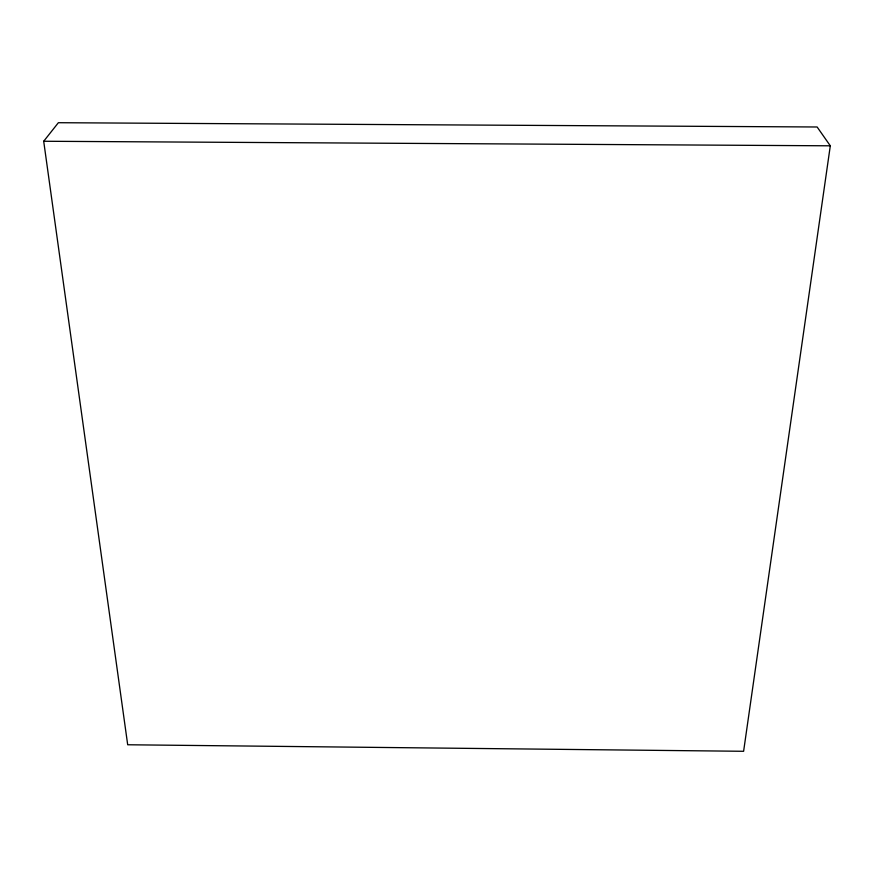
<?xml version="1.0" encoding="UTF-8"?>
<svg xmlns="http://www.w3.org/2000/svg" width="874" height="874" viewBox="0 0 874 874"><rect width="100%" height="100%" fill="white"/><g stroke="black" fill="none" stroke-linecap="round" stroke-linejoin="round"><path stroke-width="1.31" d="M830.3 145.805L743.61 751.29L127.691 744.768L43.7 141.26L58.372 122.71L817.135 126.992L830.3 145.805L43.7 141.26"/></g></svg>
